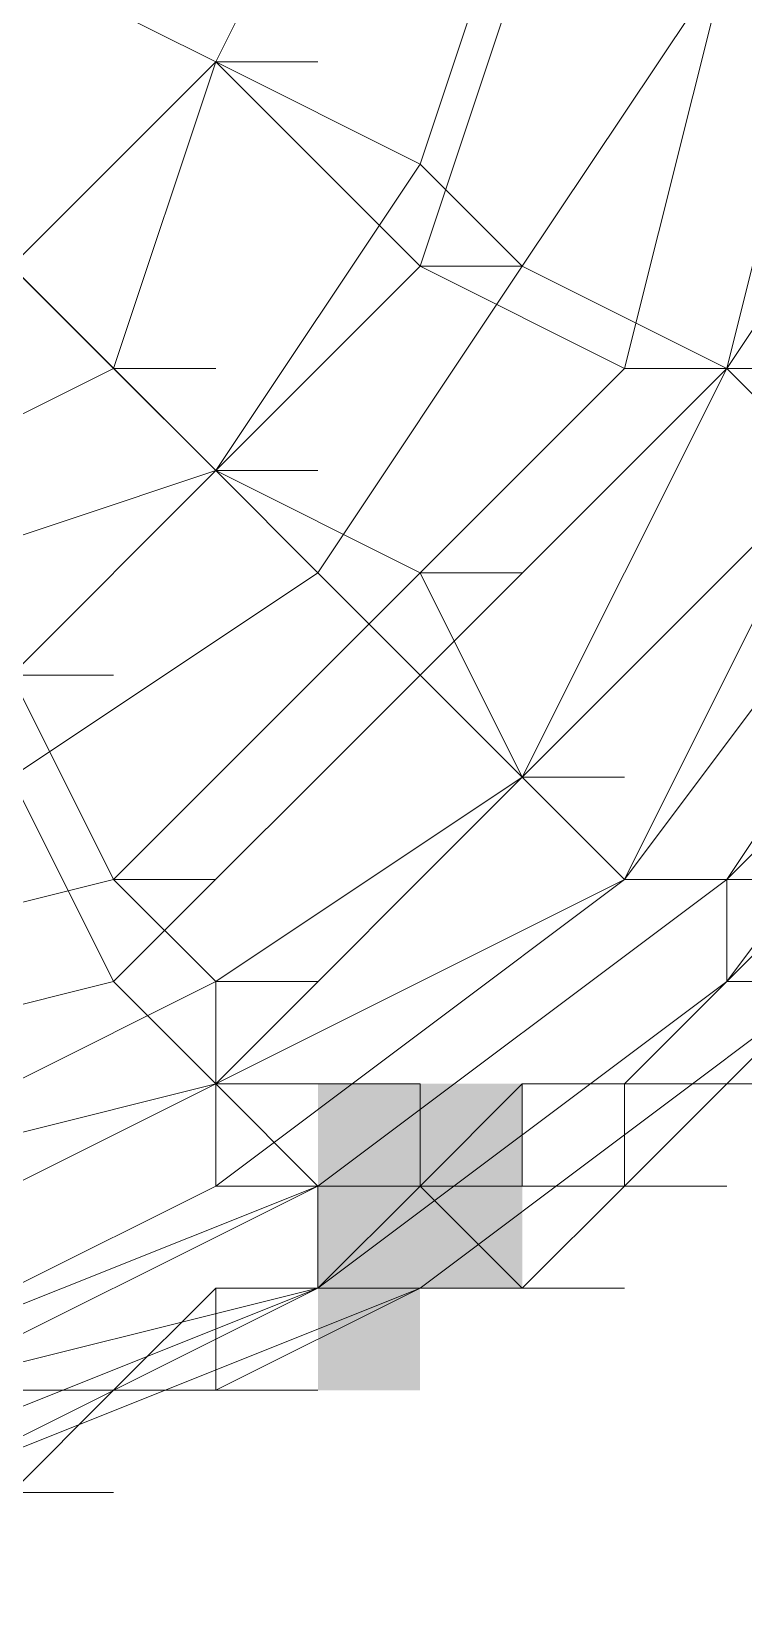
# Model space of a CAD drawing. Header units: millimetres. Extents: x 521 to 148073, y -17811 to 32040.
# Drawn here: x 144189.9 to 144248.7, y -14276.3 to -14147.2 of the extents above; entities that cross this region are included whole.
import ezdxf

# ---------------------------------------------------------------- set-up
doc = ezdxf.new("R2010")
doc.units = ezdxf.units.MM
doc.layers.add('PDF_Celobarevné výplně', color=7, linetype='Continuous')
doc.layers.add('PDF_Geometrie', color=7, linetype='Continuous', true_color=0xbdbdbd)

msp = doc.modelspace()

# ---------------------------------------------------------------- linework, layer by layer
at = {"layer": 'PDF_Celobarevné výplně', "lineweight": 18, "transparency": 33554559}
for points in [[(144213.56, -14234.09), (144213.56, -14242.53), (144221.99, -14234.09), (144221.99, -14242.53)], [(144213.56, -14234.09), (144213.56, -14242.53), (144221.99, -14234.09), (144221.99, -14242.53)], [(144213.56, -14234.09), (144213.56, -14242.53), (144221.99, -14234.09), (144221.99, -14242.53)], [(144213.56, -14234.09), (144213.56, -14242.53), (144221.99, -14234.09), (144221.99, -14242.53)], [(144213.56, -14234.09), (144213.56, -14242.53), (144221.99, -14234.09), (144221.99, -14242.53)], [(144221.99, -14234.09), (144221.99, -14242.53), (144230.42, -14234.09), (144230.42, -14242.53)], [(144221.99, -14234.09), (144221.99, -14242.53), (144230.42, -14234.09), (144230.42, -14242.53)], [(144221.99, -14234.09), (144221.99, -14242.53), (144230.42, -14234.09), (144230.42, -14242.53)], [(144221.99, -14234.09), (144221.99, -14242.53), (144230.42, -14234.09), (144230.42, -14242.53)], [(144221.99, -14234.09), (144221.99, -14242.53), (144230.42, -14234.09), (144230.42, -14242.53)], [(144221.99, -14234.09), (144221.99, -14242.53), (144230.42, -14234.09), (144230.42, -14242.53)], [(144221.99, -14234.09), (144221.99, -14242.53), (144230.42, -14234.09), (144230.42, -14242.53)], [(144213.56, -14242.53), (144213.56, -14250.96), (144221.99, -14242.53), (144221.99, -14250.96)], [(144221.99, -14242.53), (144221.99, -14250.96), (144230.42, -14242.53), (144230.42, -14250.96)], [(144221.99, -14242.53), (144221.99, -14250.96), (144230.42, -14242.53), (144230.42, -14250.96)], [(144221.99, -14242.53), (144221.99, -14250.96), (144230.42, -14242.53), (144230.42, -14250.96)], [(144221.99, -14242.53), (144221.99, -14250.96), (144230.42, -14242.53), (144230.42, -14250.96)], [(144221.99, -14242.53), (144221.99, -14250.96), (144230.42, -14242.53), (144230.42, -14250.96)], [(144213.56, -14250.96), (144213.56, -14259.39), (144221.99, -14250.96), (144221.99, -14259.39)]]:
    msp.add_solid(points, dxfattribs=at)
at = {"layer": 'PDF_Geometrie', "lineweight": 18}
for points in [[(144230.42, -14208.79), (144238.86, -14217.23), (144247.29, -14217.23), (144238.86, -14217.23), (144255.72, -14183.49), (144247.29, -14175.06), (144255.72, -14183.49), (144272.59, -14141.33), (144255.72, -14141.33), (144272.59, -14141.33), (144272.59, -14107.59), (144281.02, -14107.59), (144281.02, -14065.43), (144289.46, -14065.43), (144281.02, -14065.43), (144289.46, -14073.86), (144289.46, -14065.43), (144289.46, -14073.86), (144272.59, -14073.86), (144281.02, -14116.03), (144289.46, -14116.03), (144264.16, -14116.03)], [(144171.39, -14242.53), (144205.12, -14225.66), (144213.56, -14225.66), (144205.12, -14225.66), (144196.69, -14217.23), (144162.96, -14225.66), (144171.39, -14225.66), (144162.96, -14225.66), (144162.96, -14208.79), (144188.26, -14200.36), (144196.69, -14200.36), (144188.26, -14200.36), (144179.82, -14183.49), (144154.52, -14191.93), (144162.96, -14191.93), (144154.52, -14191.93), (144154.52, -14175.06), (144171.39, -14166.63), (144179.82, -14166.63), (144171.39, -14166.63), (144154.52, -14149.76), (144146.09, -14149.76), (144146.09, -14132.89)], [(144162.96, -14132.89), (144162.96, -14191.93), (144171.39, -14191.93), (144162.96, -14191.93), (144162.96, -14183.49), (144171.39, -14183.49), (144162.96, -14166.63), (144179.82, -14149.76), (144188.26, -14166.63), (144171.39, -14183.49), (144179.82, -14191.93), (144205.12, -14183.49), (144213.56, -14191.93), (144188.26, -14208.79), (144196.69, -14225.66), (144221.99, -14200.36), (144230.42, -14208.79), (144205.12, -14234.09), (144196.69, -14225.66), (144221.99, -14200.36), (144230.42, -14208.79), (144255.72, -14183.49)], [(144213.56, -14132.89), (144205.12, -14149.76), (144196.69, -14175.06), (144205.12, -14175.06), (144196.69, -14175.06), (144179.82, -14158.19), (144188.26, -14141.33)], [(144188.26, -14208.79), (144213.56, -14191.93), (144221.99, -14200.36), (144247.29, -14175.06), (144221.99, -14200.36), (144213.56, -14191.93), (144230.42, -14166.63), (144221.99, -14158.19), (144230.42, -14132.89)], [(144188.26, -14166.63), (144205.12, -14149.76), (144188.26, -14141.33), (144205.12, -14149.76), (144213.56, -14149.76), (144205.12, -14149.76), (144213.56, -14132.89)], [(144213.56, -14132.89), (144205.12, -14149.76), (144221.99, -14158.19), (144230.42, -14132.89)], [(144247.29, -14141.33), (144230.42, -14166.63), (144221.99, -14158.19), (144205.12, -14183.49), (144221.99, -14166.63), (144230.42, -14166.63), (144213.56, -14191.93), (144205.12, -14183.49), (144221.99, -14158.19), (144205.12, -14149.76), (144188.26, -14166.63), (144205.12, -14183.49), (144221.99, -14191.93), (144230.42, -14191.93), (144221.99, -14191.93), (144238.86, -14175.06), (144255.72, -14175.06), (144247.29, -14175.06), (144230.42, -14208.79)], [(144188.26, -14141.33), (144205.12, -14149.76), (144221.99, -14166.63), (144230.42, -14166.63), (144247.29, -14175.06), (144255.72, -14141.33)], [(144230.42, -14141.33), (144221.99, -14166.63), (144238.86, -14175.06), (144247.29, -14175.06), (144238.86, -14175.06), (144247.29, -14141.33)], [(144255.72, -14141.33), (144247.29, -14175.06), (144230.42, -14166.63), (144247.29, -14141.33)], [(144179.82, -14183.49), (144196.69, -14175.06), (144205.12, -14183.49), (144213.56, -14183.49), (144205.12, -14183.49), (144188.26, -14200.36), (144196.69, -14217.23), (144205.12, -14217.23), (144196.69, -14217.23), (144221.99, -14191.93), (144230.42, -14208.79), (144238.86, -14208.79), (144230.42, -14208.79), (144205.12, -14225.66), (144205.12, -14234.09), (144213.56, -14234.09), (144205.12, -14234.09), (144238.86, -14217.23), (144247.29, -14217.23), (144213.56, -14242.53), (144213.56, -14250.96), (144213.56, -14242.53), (144213.56, -14250.96), (144213.56, -14242.53), (144213.56, -14250.96), (144213.56, -14242.53), (144213.56, -14250.96), (144213.56, -14242.53), (144171.39, -14259.39), (144205.12, -14242.53), (144213.56, -14242.53), (144205.12, -14242.53), (144238.86, -14217.23), (144255.72, -14217.23), (144247.29, -14217.23), (144213.56, -14242.53)], [(144264.16, -14183.49), (144238.86, -14217.23), (144230.42, -14208.79), (144205.12, -14234.09), (144171.39, -14250.96)], [(144230.42, -14208.79), (144255.72, -14183.49)], [(144264.16, -14183.49), (144238.86, -14217.23)], [(144255.72, -14217.23), (144247.29, -14225.66), (144272.59, -14191.93), (144247.29, -14217.23), (144238.86, -14217.23), (144205.12, -14242.53), (144205.12, -14234.09), (144213.56, -14242.53), (144221.99, -14242.53), (144230.42, -14234.09), (144238.86, -14234.09), (144247.29, -14225.66), (144255.72, -14225.66), (144247.29, -14225.66), (144255.72, -14225.66)], [(144264.16, -14191.93), (144247.29, -14217.23), (144247.29, -14225.66), (144255.72, -14225.66)], [(144272.59, -14191.93), (144247.29, -14225.66), (144255.72, -14225.66), (144247.29, -14234.09), (144255.72, -14234.09)], [(144162.96, -14234.09), (144196.69, -14225.66), (144188.26, -14208.79)], [(144230.42, -14208.79), (144238.86, -14217.23)], [(144255.72, -14217.23), (144247.29, -14225.66), (144238.86, -14234.09), (144230.42, -14234.09), (144221.99, -14242.53), (144213.56, -14242.53), (144179.82, -14259.39)], [(144255.72, -14217.23), (144247.29, -14225.66), (144255.72, -14217.23)], [(144230.42, -14242.53), (144230.42, -14234.09), (144238.86, -14234.09), (144247.29, -14225.66), (144213.56, -14250.96), (144221.99, -14250.96), (144255.72, -14225.66)], [(144247.29, -14225.66), (144247.29, -14225.66)], [(144247.29, -14225.66), (144247.29, -14225.66)], [(144247.29, -14225.66), (144247.29, -14225.66)], [(144247.29, -14225.66), (144247.29, -14225.66)], [(144247.29, -14225.66), (144247.29, -14225.66)], [(144205.12, -14234.09), (144171.39, -14250.96), (144179.82, -14250.96)], [(144205.12, -14234.09), (144205.12, -14234.09)], [(144205.12, -14234.09), (144205.12, -14234.09)], [(144213.56, -14259.39), (144205.12, -14259.39), (144221.99, -14250.96), (144213.56, -14250.96), (144221.99, -14242.53), (144230.42, -14242.53), (144238.86, -14242.53), (144238.86, -14234.09), (144230.42, -14234.09), (144221.99, -14242.53), (144213.56, -14250.96), (144205.12, -14250.96)], [(144205.12, -14234.09), (144205.12, -14234.09)], [(144213.56, -14234.09), (144213.56, -14234.09)], [(144213.56, -14234.09), (144213.56, -14234.09)], [(144221.99, -14234.09), (144221.99, -14234.09)], [(144221.99, -14242.53), (144221.99, -14234.09)], [(144221.99, -14234.09), (144221.99, -14234.09)], [(144221.99, -14234.09), (144221.99, -14242.53)], [(144230.42, -14234.09), (144247.29, -14234.09), (144238.86, -14242.53), (144247.29, -14242.53)], [(144238.86, -14234.09), (144238.86, -14234.09)], [(144247.29, -14234.09), (144247.29, -14234.09)], [(144188.26, -14259.39), (144196.69, -14259.39), (144205.12, -14250.96), (144213.56, -14250.96), (144221.99, -14242.53), (144230.42, -14250.96), (144238.86, -14250.96), (144230.42, -14250.96), (144238.86, -14242.53)], [(144213.56, -14242.53), (144213.56, -14242.53)], [(144213.56, -14242.53), (144213.56, -14242.53)], [(144213.56, -14242.53), (144213.56, -14242.53)], [(144213.56, -14242.53), (144213.56, -14242.53)], [(144213.56, -14242.53), (144213.56, -14242.53)], [(144213.56, -14242.53), (144221.99, -14242.53)], [(144221.99, -14242.53), (144213.56, -14242.53)], [(144213.56, -14242.53), (144213.56, -14242.53)], [(144213.56, -14242.53), (144213.56, -14242.53)], [(144213.56, -14242.53), (144213.56, -14242.53)], [(144213.56, -14242.53), (144221.99, -14242.53)], [(144221.99, -14242.53), (144213.56, -14242.53)], [(144221.99, -14242.53), (144221.99, -14242.53)], [(144221.99, -14242.53), (144221.99, -14242.53)], [(144221.99, -14242.53), (144221.99, -14242.53)], [(144171.39, -14250.96), (144162.96, -14250.96), (144162.96, -14259.39), (144171.39, -14259.39), (144162.96, -14259.39), (144154.52, -14267.83), (144162.96, -14267.83), (144154.52, -14267.83), (144146.09, -14276.26), (144129.22, -14276.26), (144137.66, -14267.83), (144146.09, -14267.83), (144154.52, -14267.83), (144137.66, -14267.83), (144179.82, -14259.39), (144188.26, -14259.39), (144188.26, -14267.83), (144196.69, -14267.83), (144188.26, -14267.83), (144196.69, -14259.39), (144188.26, -14259.39), (144179.82, -14267.83), (144171.39, -14276.26), (144179.82, -14276.26)], [(144171.39, -14267.83), (144213.56, -14250.96)], [(144213.56, -14250.96), (144171.39, -14267.83)], [(144179.82, -14267.83), (144221.99, -14250.96), (144230.42, -14250.96)], [(144179.82, -14267.83), (144213.56, -14250.96), (144221.99, -14250.96), (144213.56, -14250.96), (144221.99, -14250.96), (144213.56, -14250.96), (144179.82, -14259.39)], [(144188.26, -14259.39), (144196.69, -14259.39), (144205.12, -14250.96), (144221.99, -14250.96)], [(144213.56, -14250.96), (144213.56, -14250.96)], [(144213.56, -14250.96), (144213.56, -14250.96)], [(144213.56, -14250.96), (144213.56, -14250.96)], [(144213.56, -14250.96), (144213.56, -14250.96)], [(144221.99, -14250.96), (144213.56, -14250.96), (144221.99, -14250.96)], [(144213.56, -14250.96), (144213.56, -14250.96)], [(144213.56, -14250.96), (144213.56, -14250.96)], [(144213.56, -14250.96), (144213.56, -14250.96)], [(144213.56, -14250.96), (144213.56, -14250.96)], [(144221.99, -14250.96), (144221.99, -14250.96)], [(144221.99, -14250.96), (144221.99, -14250.96)], [(144230.42, -14250.96), (144221.99, -14250.96), (144230.42, -14250.96)], [(144188.26, -14259.39), (144205.12, -14259.39)], [(144205.12, -14259.39), (144196.69, -14259.39), (144205.12, -14259.39)]]:
    msp.add_lwpolyline(points, dxfattribs=at)
for points in [[(144281.02, -14166.63), (144289.46, -14158.19), (144289.46, -14149.76), (144272.59, -14191.93), (144264.16, -14183.49), (144272.59, -14191.93), (144247.29, -14225.66), (144247.29, -14217.23), (144272.59, -14191.93), (144281.02, -14183.49)], [(144264.16, -14183.49), (144255.72, -14183.49), (144247.29, -14175.06), (144264.16, -14149.76), (144272.59, -14149.76), (144255.72, -14183.49), (144264.16, -14183.49), (144255.72, -14183.49)], [(144179.82, -14191.93), (144171.39, -14183.49), (144188.26, -14166.63), (144205.12, -14183.49)], [(144247.29, -14217.23), (144247.29, -14225.66), (144213.56, -14250.96), (144213.56, -14242.53)], [(144196.69, -14225.66), (144205.12, -14234.09), (144171.39, -14242.53), (144162.96, -14234.09)], [(144213.56, -14250.96), (144247.29, -14225.66)], [(144247.29, -14225.66), (144255.72, -14225.66)], [(144247.29, -14225.66), (144255.72, -14225.66)], [(144205.12, -14234.09), (144205.12, -14242.53), (144171.39, -14259.39), (144171.39, -14250.96), (144171.39, -14242.53)], [(144205.12, -14234.09), (144213.56, -14234.09)], [(144213.56, -14234.09), (144221.99, -14234.09)], [(144238.86, -14234.09), (144247.29, -14234.09)], [(144213.56, -14242.53), (144213.56, -14250.96), (144171.39, -14267.83), (144171.39, -14259.39)], [(144213.56, -14250.96), (144205.12, -14250.96), (144196.69, -14259.39), (144205.12, -14259.39), (144205.12, -14250.96)]]:
    msp.add_lwpolyline(points, close=True, dxfattribs=at)

doc.saveas('drawing.dxf')
